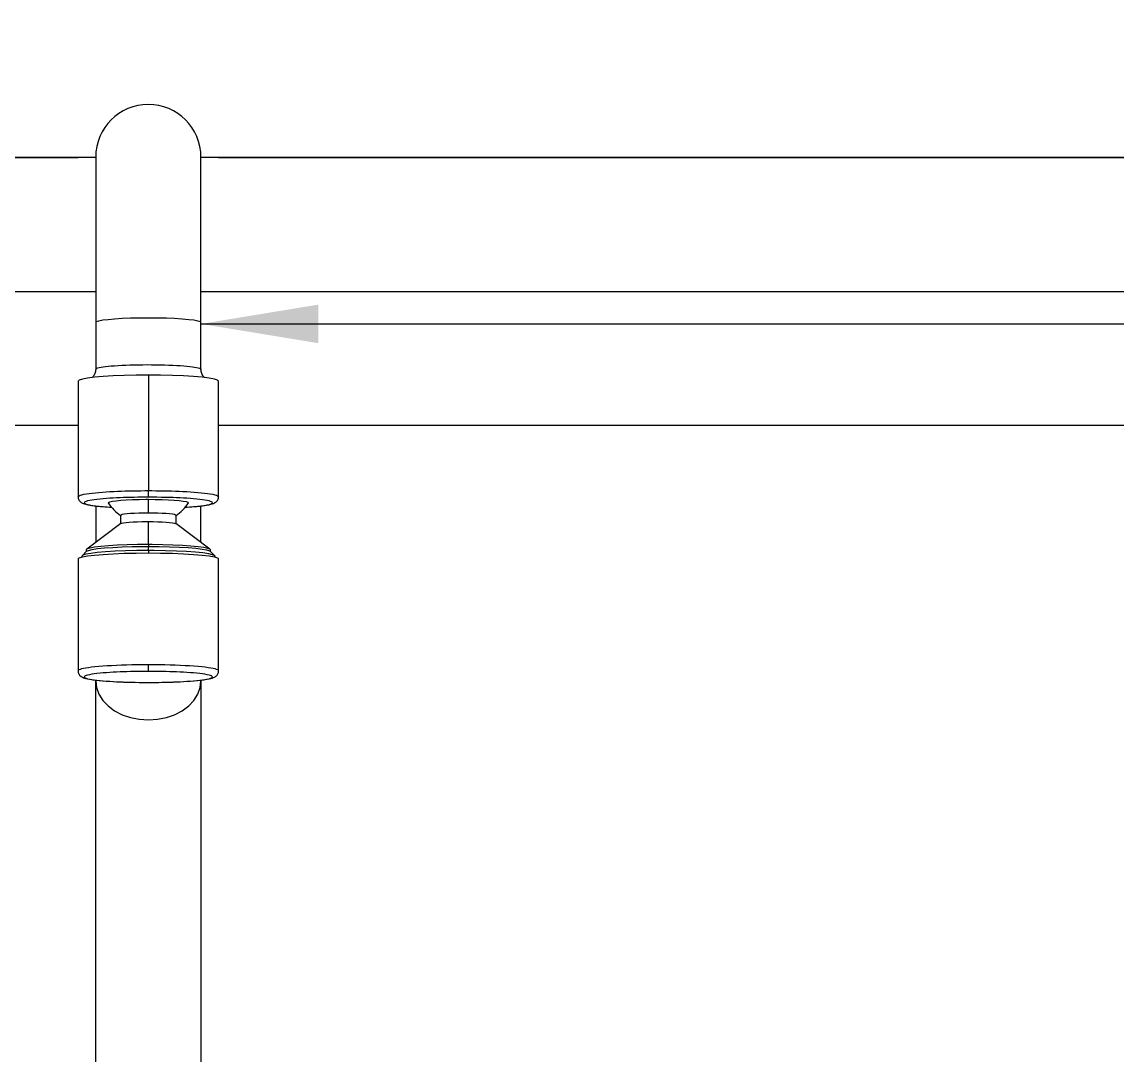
# Model space of a CAD drawing. Extents: x -36 to 357, y 137 to 237.
# Drawn here: x 13.3415 to 13.505, y 177.8927 to 178.047 of the extents above; entities that cross this region are included whole.
import ezdxf

# ---------------------------------------------------------------- set-up
doc = ezdxf.new("R2010")
doc.units = 0
doc.header["$LTSCALE"] = 0.01
doc.layers.get('0').update_dxf_attribs({"linetype": 'CONTINUOUS'})
for name, color, linetype in [('01', 1, 'CONTINUOUS'), ('ARQ-ESQ-VISTA1', 2, 'CONTINUOUS'), ('ARQ-SMB-1_025', 1, 'CONTINUOUS')]:
    doc.layers.add(name, color=color, linetype=linetype)
doc.styles.add('FNDE Texto Cota 0025', font='verdana.ttf', dxfattribs={"height": 0.04})
doc.dimstyles.new('FNDE 1-0025', dxfattribs={"dimscale": 5, "dimtxt": 0.04, "dimasz": 0.0035, "dimexe": 0.15, "dimexo": 0.15, "dimgap": 0.0025, "dimtad": 1, "dimzin": 1, "dimdsep": 46, "dimtxsty": 'FNDE Texto Cota 0025', "dimblk": 'tic', "dimcen": 0.015, "dimdle": 0.15, "dimse1": 1, "dimse2": 1, "dimclrd": 251, "dimclre": 251, "dimclrt": 256, "dimaunit": 1, "dimadec": 3, "dimazin": 0, "dimtfac": 1, "dimtix": 1, "dimtmove": 2, "dimatfit": 3, "dimfxl": 0.15, "dimtvp": 1, "dimtolj": 1, "dimtzin": 0, "dimarcsym": 0})

# ---------------------------------------------------------------- blocks, each defined once
blk = doc.blocks.new('A$C093F1C31')
at = {"layer": '01', "ltscale": 10}
for p, q in [((0.008224389879615046, 0.3994484823730176), (0.008224389879615046, 0.358324659539214)), ((0.03442938987973321, 0.358324659539214), (0.03442938987973321, 0.3994484823730176)), ((0.008224389879615046, 0.358324659539214), (0.008224389879615046, 0.3466353840762757)), ((0.03442938987973321, 0.3466353840762757), (0.03442938987973321, 0.358324659539214)), ((0.003845881281449692, 0.3436465342078812), (0.003845888591968105, 0.314889662100633)), ((0.02132673380219785, 0.3451522871613619), (0.02132673380219785, 0.3163954153834965)), ((0.0388075790124276, 0.314889662100633), (0.038807586324765, 0.3436465342078812)), ((0.02132673380219785, 0.3147596503863639), (0.02132673380219785, 0.3163954176573611)), ((0.02132673380219785, 0.3108168520698626), (0.02132673380219785, 0.3142446195783606)), ((0.008224389879615046, 0.3125913915230605), (0.008224389879615046, 0.3034777349696789)), ((0.03442938987973321, 0.3034774998160721), (0.03442938987973321, 0.3125914308598787)), ((0.01447020744126348, 0.308182884460745), (0.00598856507713208, 0.3017934254577028)), ((0.01442436722754792, 0.3102223010538907), (0.01442437085825077, 0.3081483544773391)), ((0.02132673380219785, 0.302970422170862), (0.02132673380219785, 0.3087090299958639)), ((0.03666490252908261, 0.3017934254577028), (0.02818326016495121, 0.308182884460745)), ((0.02822909674796392, 0.3081483544773391), (0.02822910037866677, 0.3102223010538907)), ((0.02132673380219785, 0.302970422170862), (0.02132673380219785, 0.3025187283108615)), ((0.004752608600028907, 0.3000595208097714), (0.004752610935611301, 0.299856697976562)), ((0.005945591670752037, 0.3013054320036659), (0.004816560176550411, 0.3001848154927558)), ((0.005886027842279873, 0.3016404055874453), (0.005886015205760486, 0.3012462995781533)), ((0.02132673380219785, 0.3014871721398613), (0.02132673380219785, 0.3025187283108615)), ((0.02132673380219785, 0.3014871721398613), (0.02132673380219785, 0.3008877471828626)), ((0.03783690742784529, 0.3001848154927558), (0.03670787593546265, 0.3013054320036659)), ((0.0367674524004542, 0.3012462995781533), (0.03676743976393482, 0.3016404055874453)), ((0.03790085667060339, 0.299856697976562), (0.03790085900436679, 0.3000595208097714)), ((0.003845879553409759, 0.2993819941143627), (0.003845879553409759, 0.2715284705590726)), ((0.03880758805280493, 0.2715284705590726), (0.03880758805280493, 0.2993819941143627)), ((0.02132673380219785, 0.2713984553103614), (0.02132673380219785, 0.2730342225813622)), ((0.008224389879615046, 0.2692302008315366), (0.008224389879615046, 0.2690541740067758)), ((0.008224389879615046, 0.1555973834427782), (0.008224389879615046, 0.2690541740067474)), ((0.03442938987973321, 0.2690541740067758), (0.03442938987973321, 0.2692302401683584)), ((0.03442938987973321, 0.2690541740067474), (0.03442938987973321, 0.1555973834427782))]:
    blk.add_line(p, q, dxfattribs=at)
for points in [[(0.008224389879615046, 0.358324659539214, 0), (0.008423446293818415, 0.3585206412307969, 0), (0.009014567309350241, 0.3587106681178973, 0), (0.009979792013837141, 0.3588889663297508, 0), (0.01128979254099249, 0.359050118365456, 0), (0.01290476519170625, 0.3591892277019895, 0), (0.0147756398346246, 0.3593020675725853, 0), (0.0168455708953843, 0.3593852093948975, 0), (0.01905166456344887, 0.3594361269467505, 0), (0.02132688980236708, 0.3594532731241067, 0), (0.02360211504310428, 0.359436126949042, 0), (0.02580820872026379, 0.359385209399413, 0), (0.02787813979011844, 0.3593020675791898, 0), (0.0297490144494077, 0.3591892277104805, 0), (0.03136398711831134, 0.3590501183755741, 0), (0.03267398766911356, 0.3588889663411905, 0), (0.03363921239724732, 0.3587106681303105, 0), (0.034230333438245, 0.3585206412438069, 0), (0.03442938987973321, 0.358324659552423, 0)], [(0.00822438986506313, 0.3466351088822215, 0), (0.00822385693572869, 0.3465799763304105, 0), (0.008206710772356018, 0.3463167546195791, 0), (0.008166514979166095, 0.3460609888178432, 0), (0.008105152171992813, 0.3458155637806293, 0), (0.00802502925398585, 0.3455832342797152, 0), (0.007929175068056793, 0.3453666918991303, 0), (0.007821324248652672, 0.3451684863408815, 0), (0.007705851898208493, 0.3449907549077835, 0), (0.007587416044771089, 0.3448347870288586, 0), (0.007470312910299981, 0.3447006204788892, 0), (0.007357825916187721, 0.344586967669116, 0), (0.007309104046726134, 0.3445417728607261, 0)], [(0.008224389881434035, 0.3466354063748653, 0), (0.008230358344007982, 0.3466694456778896, 0), (0.0083125188248232, 0.346766064629449, 0), (0.008482699015075923, 0.3468583825944407, 0), (0.008743083397348528, 0.3469497947965898, 0), (0.009099516486458015, 0.3470409328185831, 0), (0.009548329746394302, 0.34712976269034, 0), (0.0100636732440762, 0.3472120244165566, 0), (0.01066065537634131, 0.3472908595443549, 0), (0.01134721822563733, 0.3473666974149765, 0), (0.01211208397580776, 0.3474377233127299, 0), (0.01291448970914644, 0.34750065441456, 0), (0.01378076438595599, 0.3475580244053695, 0), (0.01472005223877204, 0.3476100119799987, 0), (0.01571473766671261, 0.3476552262725612, 0), (0.01671374047873542, 0.3476917317456554, 0), (0.01775164180071442, 0.3477211685682065, 0), (0.01883775707756286, 0.3477434446421697, 0), (0.01995011894905474, 0.3477577497610405, 0), (0.02103308884761645, 0.3477637138902274, 0), (0.02212560131556529, 0.3477618987660804, 0), (0.02323609276027128, 0.3477519518810155, 0), (0.02434072070900584, 0.3477337350325556, 0), (0.02538556105537282, 0.3477084854075159, 0), (0.0264095121747232, 0.3476756229781479, 0), (0.02741918030005763, 0.347634574569895, 0), (0.02839153590502974, 0.347585889565579, 0), (0.02928044887630676, 0.3475322728899926, 0), (0.03012039592431393, 0.3474720681450307, 0), (0.03091540830791928, 0.3474045461102335, 0), (0.0316458658544434, 0.3473308818149903, 0), (0.03227863325446378, 0.3472549429623086, 0), (0.03283987857503234, 0.3471741835300435, 0), (0.03333060360091622, 0.3470878004659212, 0), (0.03373680953700386, 0.3469974619702398, 0), (0.03404209164364147, 0.3469077624700461, 0), (0.03426135908375727, 0.3468155533638537, 0), (0.03439247122878442, 0.346720048305599, 0), (0.03442938987609523, 0.3466353610711543, 0)], [(0.03534416087677528, 0.3445422385428429, 0), (0.03525185575017531, 0.3446299098126744, 0), (0.0351300944112154, 0.3447595798071674, 0), (0.03500502969654917, 0.3449126899732065, 0), (0.03488006922816567, 0.3450915963082366, 0), (0.03476037256223208, 0.3452966772616328, 0), (0.03465221298029064, 0.3455255090602591, 0), (0.03456161182475626, 0.3457731201865073, 0), (0.03449304489913629, 0.3460333067371799, 0), (0.03444897696863336, 0.3463000593749825, 0), (0.03443017125209735, 0.3465682954142295, 0), (0.03442938987973321, 0.3466354171924486, 0)], [(0.02132673380219785, 0.3451522871613619, 0), (0.01829121562877845, 0.3451294113912695, 0), (0.01534793013888702, 0.3450614791496811, 0), (0.0125863075718371, 0.344950554523372, 0), (0.0100902584308642, 0.3448000079009539, 0), (0.007935623903904343, 0.3446144135653384, 0), (0.006187871473230189, 0.3443994107064512, 0), (0.004900105710476055, 0.3441615320773153, 0), (0.004111454725716612, 0.3439080054996495, 0), (0.003845881281449692, 0.3436465342501727, 0)], [(0.038807586324765, 0.3436465342079025, 0), (0.03854201296417159, 0.3439080054580188, 0), (0.03775336206308566, 0.3441615320375888, 0), (0.03646559637854807, 0.3443994106698405, 0), (0.03471784401699551, 0.3446144135329554, 0), (0.0325632095518813, 0.3448000078737827, 0), (0.03006716046002111, 0.3449505545022369, 0), (0.02730553792753199, 0.3450614791352251, 0), (0.02436225245946844, 0.3451294113839296, 0), (0.02132673429332499, 0.3451522871613619, 0)], [(0.003845888591968105, 0.314889662100633, 0), (0.003906480777004617, 0.3150149240231173, 0), (0.004087003699169145, 0.3151388900994796, 0), (0.004383760751807131, 0.3152603088518333, 0), (0.00479079914293834, 0.3153780142284077, 0), (0.005300201837599161, 0.3154909608858247, 0), (0.005902458617129014, 0.3155982514474047, 0), (0.006586885121578234, 0.3156991545656211, 0), (0.007342057635469246, 0.3157931135085619, 0), (0.008156233985573635, 0.3158797458321381, 0), (0.00901773628720548, 0.3159588353583125, 0), (0.009915278176777065, 0.316030318101852, 0), (0.01083822667533241, 0.3160942639667113, 0), (0.01177679554712086, 0.3161508559991155, 0), (0.01272217268888198, 0.3162003687913462, 0), (0.01366658814913535, 0.3162431473392822, 0), (0.01460333179966256, 0.3162795873255746, 0), (0.01552673082551337, 0.3163101174742877, 0), (0.01643209714347904, 0.3163351843332336, 0), (0.01748947509804566, 0.3163586887592338, 0), (0.01851051636003831, 0.3163757456721541, 0), (0.0194917279513902, 0.3163870953514305, 0), (0.0204308691991173, 0.3163934357753355, 0), (0.02132673380219785, 0.3163954144248606, 0)], [(0.02132673380219785, 0.3163954144248606, 0), (0.0222225984052784, 0.3163934357753355, 0), (0.02316173965482449, 0.3163870953514305, 0), (0.02414295124617638, 0.3163757456721541, 0), (0.02516399250816903, 0.3163586887592338, 0), (0.02622137046273565, 0.3163351843332336, 0), (0.02712673677888233, 0.3163101174742877, 0), (0.02805013580655213, 0.3162795873255746, 0), (0.02898687945707934, 0.3162431473392822, 0), (0.02993129491733271, 0.3162003687913462, 0), (0.03087667205909383, 0.3161508559991155, 0), (0.03181524092906329, 0.3160942639667113, 0), (0.03273818942761864, 0.316030318101852, 0), (0.03363573131719022, 0.3159588353583125, 0), (0.03449723361882207, 0.3158797458321381, 0), (0.03531140997074544, 0.3157931135085619, 0), (0.03606658248463646, 0.3156991545656211, 0), (0.03675100898908568, 0.3155982514474047, 0), (0.03735326576861553, 0.3154909608858247, 0), (0.03786266846145736, 0.3153780142284077, 0), (0.03826970685258857, 0.3152603088518333, 0), (0.03856646390704555, 0.3151388900994796, 0), (0.03874698682921007, 0.3150149240231173, 0), (0.0388075790124276, 0.3148896621341137, 0)], [(0.003845873323371052, 0.3148896640346344, 0), (0.003859039359667804, 0.3146859556870893, 0), (0.003897152992067277, 0.3144895666244345, 0), (0.003957269474994973, 0.3143045571702174, 0), (0.004035567515529692, 0.3141340279329299, 0), (0.004127753805732937, 0.313979965255335, 0), (0.004229460058922996, 0.3138432539390905, 0), (0.004615806843503378, 0.3134870302254598, 0), (0.004943931151501602, 0.313294566495621, 0), (0.005194656218009186, 0.3131879624442817, 0), (0.005473056957271183, 0.3130922493584762, 0), (0.005791174680780387, 0.3130018510061703, 0), (0.00628368102843524, 0.3128879937287365, 0), (0.006861707217467483, 0.3127804686460394, 0), (0.007531594761530869, 0.3126786960101668, 0), (0.008286264670459786, 0.3125835942006567, 0), (0.00909501249952882, 0.3124970626868837, 0), (0.009944014036591398, 0.3124191705634374, 0), (0.009992913459427655, 0.3124150266012009, 0)], [(0.02132673380219785, 0.3147596305938585, 0), (0.02047653181580245, 0.3147576807999357, 0), (0.01962933793402044, 0.3147518383093946, 0), (0.01873077521304367, 0.3147413377358532, 0), (0.01778723730785714, 0.3147254229570713, 0), (0.01685523238666065, 0.3147046073186814, 0), (0.01599494347465225, 0.3146807067922737, 0), (0.01515279874547559, 0.3146526799554792, 0), (0.01432879820094968, 0.314620526808298, 0), (0.01343438804906327, 0.3145799150218274, 0), (0.01257310366781894, 0.3145345774917203, 0), (0.01174494505539769, 0.3144845142179697, 0), (0.01087527017261891, 0.3144241471158828, 0), (0.01005855758558027, 0.3143588226795977, 0), (0.009294807292462792, 0.3142885409091178, 0), (0.008546754213966778, 0.314208909571235, 0), (0.007857579619667376, 0.3141230859431055, 0), (0.007235867997223977, 0.3140313813635665, 0), (0.006683696303298348, 0.3139329771043791, 0), (0.006218976859599934, 0.3138298559666666, 0), (0.005848459672051831, 0.3137226534847386, 0), (0.005577025731327012, 0.3136115693198036, 0), (0.005412343232819694, 0.31349841470076, 0), (0.005357085890864255, 0.3133840487144148, 0), (0.005412297399743693, 0.3132697457720077, 0), (0.005576890354859643, 0.3131565896934383, 0), (0.005848459672051831, 0.3130454439440911, 0), (0.006218758069735486, 0.3129383002382156, 0), (0.00668340355696273, 0.3128351751473488, 0), (0.007235867997223977, 0.3127367160652668, 0), (0.007857224736653734, 0.312645061478257, 0), (0.008546333576305187, 0.3125592345141683, 0), (0.009294807292462792, 0.3124795565197118, 0), (0.01005804345550132, 0.3124093158216148, 0), (0.01087475604435895, 0.3123439913853332, 0), (0.01174494505539769, 0.3122835832108564, 0), (0.01217084143718239, 0.3122569944779983, 0)], [(0.01135319266177248, 0.313333695558498, 0), (0.01140319839578297, 0.3134836406164681, 0), (0.01175472573049774, 0.313630559707331, 0), (0.01239709368383046, 0.3137699887688825, 0), (0.01331078423208965, 0.3138976913196814, 0), (0.01446803534963692, 0.3140097871823642, 0), (0.01583368454703304, 0.3141028703808963, 0), (0.017366237265378, 0.3141741126294129, 0), (0.01901912766697933, 0.3142213492682586, 0), (0.02074213351079379, 0.3142431450360768, 0), (0.02132673380219785, 0.3142446195783606, 0)], [(0.03048255552130286, 0.3122569931747563, 0), (0.030908522550817, 0.3122835832108564, 0), (0.03177819743177679, 0.3123439503129433, 0), (0.03259491002063442, 0.3124092747492284, 0), (0.03335866031193291, 0.3124795565197118, 0), (0.03410671339224791, 0.3125591878575662, 0), (0.03479588798472832, 0.3126450114856709, 0), (0.03541759960899071, 0.3127367160652668, 0), (0.03596977130291634, 0.3128351203244044, 0), (0.03643449074661476, 0.312938241462156, 0), (0.03680500793234387, 0.3130454439440911, 0), (0.03707644187488768, 0.3131565281090261, 0), (0.037241124373395, 0.3132696827280554, 0), (0.03729638171535044, 0.3133840487144148, 0), (0.037241170206471, 0.3134983516568077, 0), (0.03707657725135505, 0.3136115077353736, 0), (0.03680500793234387, 0.3137226534847386, 0), (0.0364347095364792, 0.3138297971906141, 0), (0.03597006404925196, 0.3139329222814808, 0), (0.03541759960899071, 0.3140313813635665, 0), (0.03479624286956096, 0.3141230359505727, 0), (0.0341071340299095, 0.3142088629147679, 0), (0.03335866031193291, 0.3142885409091178, 0), (0.03259542414707539, 0.3143587816073321, 0), (0.03177871156003675, 0.3144241060436173, 0), (0.030908522550817, 0.3144845142179697, 0), (0.03008094927463389, 0.3145345467869518, 0), (0.02921966489338956, 0.3145798843170624, 0), (0.02832466940526501, 0.314620526808298, 0), (0.0275013023892825, 0.3146526588260876, 0), (0.02665915766010585, 0.3146806856628821, 0), (0.02579823521773505, 0.3147046073186814, 0), (0.02463217890544911, 0.314729847418608, 0), (0.02344659856862563, 0.314747457302893, 0), (0.02238940027018543, 0.3147565851160579, 0), (0.02132673380219785, 0.3147596305938585, 0)], [(0.02132673380219785, 0.3142446195783606, 0), (0.02306159363979532, 0.3142315456145504, 0), (0.02474374063785945, 0.3141927209688937, 0), (0.0263220636134065, 0.3141293253085884, 0), (0.02774860602221452, 0.3140432848786823, 0), (0.02898002309302683, 0.3139372139740786, 0), (0.02997889884500182, 0.3138143355055192, 0), (0.03071488294153824, 0.3136783830730607, 0), (0.03116561287970399, 0.313533487522534, 0), (0.03131739345735696, 0.3133840514318962, 0), (0.03130027494444221, 0.313333695558498, 0)], [(0.03266011666528357, 0.312414989682825, 0), (0.03270945356962329, 0.3124191705634374, 0), (0.03355845510668587, 0.3124970626868837, 0), (0.0343672029357549, 0.3125835942006567, 0), (0.03512187284286483, 0.3126786960101668, 0), (0.03579176038874721, 0.3127804686460394, 0), (0.03636978657777945, 0.3128879937287365, 0), (0.0368622929254343, 0.3130018510061703, 0), (0.03721323404352006, 0.3131026018325471, 0), (0.03751567707149661, 0.3132100698093119, 0), (0.03780778134932916, 0.3133448964323051, 0), (0.03794691168695863, 0.3134263875644265, 0), (0.03810050031097489, 0.3135330675553654, 0), (0.03826248315090197, 0.313670353987817, 0), (0.03842400754729169, 0.3138432539390905, 0), (0.03852571380048175, 0.313979965255335, 0), (0.038617900090685, 0.3141340279329299, 0), (0.03869619813121972, 0.3143045571702174, 0), (0.03875631461414741, 0.3144895666244345, 0), (0.03879442824654689, 0.3146859556870893, 0), (0.03880759428102465, 0.3148896640346344, 0)], [(0.02132673380219785, 0.3108168520698626, 0), (0.02012815043053706, 0.3108078195040491, 0), (0.01896598540588457, 0.3107809962565398, 0), (0.01787555052760581, 0.3107371973381419, 0), (0.01688997810379078, 0.3106777535568135, 0), (0.01603921425885346, 0.3106044710817528, 0), (0.01534910901682451, 0.3105195765638697, 0), (0.01484063087627874, 0.3104256494801092, 0), (0.01452922969292558, 0.3103255437573651, 0), (0.01442436722754792, 0.3102223010573404, 0)], [(0.02822910037866677, 0.3102223010538907, 0), (0.02812423792056506, 0.3103255437539687, 0), (0.02781283674266888, 0.3104256494768691, 0), (0.02730435860939906, 0.3105195765608819, 0), (0.02661425337464607, 0.3106044710791096, 0), (0.02576348953152774, 0.3106777535545966, 0), (0.02477791711316968, 0.3107371973364188, 0), (0.02368748223670991, 0.3107809962553603, 0), (0.0225253172156954, 0.3108078195034487, 0), (0.02132673384403461, 0.3108168520698626, 0)], [(0.01447017522332317, 0.30818286049427, 0), (0.01471219463564921, 0.3082843791535126, 0), (0.0151551934723102, 0.3083807354914931, 0), (0.01578571143909357, 0.3084690017696623, 0), (0.01658459056307038, 0.3085464960618438, 0), (0.01752755730922217, 0.3086108637432012, 0), (0.01858596011152258, 0.3086601490343206, 0), (0.01972763993398985, 0.3086928544265852, 0), (0.02091790741360455, 0.3087079861832045, 0), (0.02132673380219785, 0.3087090299958639, 0)], [(0.02132673380219785, 0.3087090299958639, 0), (0.02252531654630729, 0.3086999974348004, 0), (0.02368748095796036, 0.3086731742014024, 0), (0.02477791526325746, 0.3086293753060474, 0), (0.02576348716684151, 0.3085699315559829, 0), (0.02661425056612643, 0.3084966491194692, 0), (0.02730435544617649, 0.3084117546462473, 0), (0.02781283331569284, 0.3083178276118943, 0), (0.02812423433897493, 0.3082177219418085, 0), (0.02818329238289152, 0.30818286049427, 0)], [(0.02132673380219785, 0.302970422170862, 0), (0.01864548336197913, 0.3029502161746649, 0), (0.01604570135532413, 0.3028902121350292, 0), (0.0136063808495237, 0.3027922332443325, 0), (0.01140163935815508, 0.3026592565415598, 0), (0.009498466835793806, 0.3024953224565046, 0), (0.00795469021795725, 0.3023054120433564, 0), (0.006817216375566204, 0.3020952956338689, 0), (0.006120606874901569, 0.3018713575087801, 0), (0.005988571974739898, 0.301793430587459, 0)], [(0.0366648956296558, 0.301793430587459, 0), (0.03612337677077448, 0.3020205275201491, 0), (0.03513226940413006, 0.3022360745285155, 0), (0.03372168782880181, 0.3024335223258348, 0), (0.03193449184982455, 0.3026068715607408, 0), (0.02982498451274296, 0.3027508551044846, 0), (0.02745726212924637, 0.3028610980899913, 0), (0.0249032667488791, 0.3029342508399466, 0), (0.02224060022308549, 0.3029680906450842, 0), (0.02132673380219785, 0.302970422170862, 0)], [(0.003845879553409759, 0.2993819941143627, 0), (0.004111453006771626, 0.2996434653897566, 0), (0.004900104051557719, 0.2998969919928243, 0), (0.006187869925270206, 0.3001348706460689, 0), (0.007935622514196439, 0.3003498735270433, 0), (0.01009025724124513, 0.3005354678820495, 0), (0.01258630661868665, 0.3006860145205721, 0), (0.01534792945312802, 0.3007969391592127, 0), (0.01829121522860078, 0.300864871408983, 0), (0.02132673370033444, 0.3008877471828626, 0)], [(0.004752608600028907, 0.3000595208106773, 0), (0.0048165604530368, 0.3001848157613125, 0)], [(0.02132673380219785, 0.3014871721398613, 0), (0.0184486671751074, 0.3014654829300731, 0), (0.01565804914571345, 0.3014010743163666, 0), (0.01303967123021721, 0.3012959033218614, 0), (0.01067309151585505, 0.3011531655139876, 0), (0.008630217327663559, 0.3009771979087681, 0), (0.006973120363909402, 0.3007733471928091, 0), (0.005752150680564228, 0.3005478072669163, 0), (0.00500440682117187, 0.3003074310475569, 0), (0.0048165604530368, 0.3001848157613125, 0)], [(0.005988571974739898, 0.301793430587459, 0), (0.005886027842279873, 0.3016404055851076, 0)], [(0.005945531414909055, 0.3013053730772377, 0), (0.006414399478671839, 0.3015336662190862, 0), (0.007336371270866948, 0.3017514779436077, 0), (0.008683433146870811, 0.3019521901518232, 0), (0.01041465531125141, 0.3021297043048961, 0), (0.01247743545718549, 0.3022786267251512, 0), (0.01480909705242084, 0.3023944324802414, 0), (0.01733879374296521, 0.3024736028709221, 0), (0.01998966197243135, 0.3025137323449556, 0), (0.02132673380219785, 0.3025187283108615, 0)], [(0.02132673380219785, 0.3025187283108615, 0), (0.0240079867598979, 0.3024985222957142, 0), (0.02660777120399871, 0.3024385181998142, 0), (0.0290470939980878, 0.3023405392172336, 0), (0.03125183755764738, 0.3022075623897571, 0), (0.03315501186443726, 0.3020436281509724, 0), (0.03469878993018938, 0.3018537175597302, 0), (0.0358362648403272, 0.3016436009532057, 0), (0.03653287499582802, 0.3014196626181125, 0), (0.03670793618948665, 0.3013053730772377, 0)], [(0.03783690715317789, 0.3001848157613125, 0), (0.037333495411076, 0.3004298645094465, 0), (0.03634372631859151, 0.3006636605950916, 0), (0.03489767351129558, 0.3008791002425397, 0), (0.03303927457272948, 0.3010696374271831, 0), (0.03082499601259769, 0.3012294827731097, 0), (0.02832211756140168, 0.3013537794604133, 0), (0.02560668791738863, 0.3014387507971747, 0), (0.02276121403519937, 0.3014818149723482, 0), (0.02132673380219785, 0.3014871721398613, 0)], [(0.02132673380219785, 0.3008877471828626, 0), (0.02436225227575051, 0.3008648714105107, 0), (0.02730553805849922, 0.3007969391622254, 0), (0.03006716089657857, 0.3006860145249775, 0), (0.03256321028675302, 0.3005354678877126, 0), (0.03471784502471564, 0.3003498735337899, 0), (0.03646559762819379, 0.3001348706537001, 0), (0.03775336351827718, 0.2998969920011021, 0), (0.03854201458125317, 0.2996434653984359, 0), (0.03880758805280493, 0.2993819941231735, 0)], [(0.0366648956296558, 0.301793430587459, 0), (0.03676743976393482, 0.3016404055851076, 0)], [(0.03783690715317789, 0.3001848157613125, 0), (0.03790085900436679, 0.3000595208106773, 0)], [(0.02132673380219785, 0.2730342236278993, 0), (0.01995520178570587, 0.2730295818936916, 0), (0.01859212571980606, 0.2730156853089412, 0), (0.01724590942103532, 0.2729926195507062, 0), (0.01592485276341904, 0.2729605268270632, 0), (0.01463710049756628, 0.2729196050003218, 0), (0.01339059204656223, 0.2728701063671508, 0), (0.01219301254786842, 0.2728123361030867, 0), (0.01105174547774368, 0.2727466503810163, 0), (0.009973827127396362, 0.272673454175262, 0), (0.008965903221906046, 0.2725931987647634, 0), (0.008034187947487226, 0.2725063789508226, 0), (0.007184425638115499, 0.2724135300064603, 0), (0.006421855361622875, 0.2723152243762925, 0), (0.005751178618083941, 0.2722120681472227, 0), (0.005176530350581743, 0.2721046973117041, 0), (0.00470145345752826, 0.2719937738466349, 0), (0.004328876948420657, 0.2718799816320754, 0), (0.004061097877638531, 0.2717640222348585, 0), (0.003899767192706349, 0.2716466105832325, 0), (0.003845879553409759, 0.2715284705709742, 0)], [(0.03880758805280493, 0.2715284705709742, 0), (0.03875370041168935, 0.2716466105832325, 0), (0.03859236972857616, 0.2717640222348585, 0), (0.03832459065779403, 0.2718799816320718, 0), (0.03795201414686744, 0.2719937738466349, 0), (0.03747693725381396, 0.2721046973117041, 0), (0.03690228898813075, 0.2722120681472227, 0), (0.03623161224277283, 0.2723152243762925, 0), (0.0354690419662802, 0.2724135300064603, 0), (0.03461927965872746, 0.2725063789508226, 0), (0.03368756438248965, 0.2725931987647634, 0), (0.03267964047699934, 0.272673454175262, 0), (0.03160172212847101, 0.2727466503810163, 0), (0.03046045505834627, 0.2728123361030867, 0), (0.02926287555965246, 0.2728701063671508, 0), (0.02801636710864841, 0.2729196050003218, 0), (0.02672861484279565, 0.2729605268270632, 0), (0.02540755818336038, 0.2729926195507062, 0), (0.02406134188458964, 0.2730156853089412, 0), (0.02269826582050882, 0.2730295818936916, 0), (0.02132673380219785, 0.2730342236278993, 0)], [(0.003845891702439985, 0.2715284705417709, 0), (0.003859057733279769, 0.2713247622438359, 0), (0.003897171349308337, 0.2711283732278957, 0), (0.003957287808589172, 0.2709433638163006, 0), (0.004035585816382081, 0.2707728346168174, 0), (0.004127772070205538, 0.2706187719720141, 0), (0.00422947828337783, 0.2704820606838041, 0), (0.004615824915163103, 0.2701258370415971, 0), (0.004943949081280152, 0.2699333733588887, 0), (0.005194673964069807, 0.2698267693683967, 0), (0.005473074446854298, 0.2697310563564805, 0), (0.005791191857497324, 0.269640658080128, 0), (0.006283697695835144, 0.2695268009062026, 0), (0.006861723260954022, 0.2694192759281471, 0), (0.007531610061050742, 0.2693175033963122, 0), (0.008286279131425545, 0.2692224016862852, 0), (0.009095026065551792, 0.2691358702632662, 0), (0.009944026665834826, 0.2690579782217846, 0), (0.009994441294111311, 0.2690537064051739, 0)], [(0.02132673380219785, 0.2713984553107984, 0), (0.02047635339295084, 0.2713965034502905, 0), (0.01962922028906178, 0.2713906616560777, 0), (0.01873077820346225, 0.2713801624738323, 0), (0.01778724138421239, 0.2713642477133611, 0), (0.01685523753440066, 0.2713434320989236, 0), (0.01599494961374148, 0.2713195316001062, 0), (0.01515280585408618, 0.2712915047955562, 0), (0.01432880625543476, 0.2712593516852699, 0), (0.01343439713127736, 0.2712187399454677, 0), (0.01257311374138226, 0.2711734024675181, 0), (0.01174495608211146, 0.2711233392514245, 0), (0.01087528220159584, 0.2710629722187541, 0), (0.01005857055497472, 0.270997647857623, 0), (0.00929482114224811, 0.2709273661680314, 0), (0.008546768922315096, 0.2708477349218086, 0), (0.007857595121095073, 0.2707619113924196, 0), (0.007235884215333499, 0.2706702069183358, 0), (0.006683713154416182, 0.2705718027724018, 0), (0.006218994249138632, 0.270468681753318, 0), (0.005848477487234049, 0.270361479394694, 0), (0.005577043859375408, 0.2702503953575928, 0), (0.005412361550042988, 0.2701372408687526, 0), (0.005357104269933188, 0.2700228750139253, 0), (0.005412315716966987, 0.2699085722030645, 0), (0.005576908482908038, 0.2697954162547056, 0), (0.005848477487234049, 0.2696842706331601, 0), (0.006218775457455195, 0.2695771270506313, 0), (0.006683420409899554, 0.2694740020783648, 0), (0.007235884215333499, 0.2693755431095184, 0), (0.007857240238081431, 0.2692838886280029, 0), (0.008546348286472494, 0.2691980617625767, 0), (0.00929482114224811, 0.2691183838598192, 0), (0.01005805642671476, 0.2690481432424008, 0), (0.01087476807515486, 0.2689828188812733, 0), (0.01174495608211146, 0.2689224107764296, 0), (0.0125725284069631, 0.2688723782649873, 0), (0.01343381179685821, 0.2688270407870412, 0), (0.01432880625543476, 0.2687863983425807, 0), (0.01515217232372379, 0.2687542663617606, 0), (0.01599431608337909, 0.2687262395572105, 0), (0.01685523753440066, 0.2687023179289305, 0), (0.01802129250427242, 0.2686770778580438, 0), (0.01920687147685385, 0.26865946799402, 0), (0.02026388168633275, 0.2686503423479394, 0), (0.02132673380219785, 0.2686472947170557, 0)], [(0.02132673380219785, 0.2686472947170557, 0), (0.02217711421326385, 0.2686492465775636, 0), (0.0230242473189719, 0.2686550883717729, 0), (0.02392268940639042, 0.2686655875540715, 0), (0.02486622622564028, 0.2686815023145712, 0), (0.02579823007181403, 0.2687023179289305, 0), (0.0266585179942922, 0.268726218427858, 0), (0.0275006617539475, 0.2687542452324116, 0), (0.02832466135077993, 0.2687863983425807, 0), (0.02921907047493733, 0.2688270100824113, 0), (0.03008035386483243, 0.2688723475603645, 0), (0.03090851152228424, 0.2689224107764296, 0), (0.03177818540461885, 0.2689827778090894, 0), (0.03259489705123997, 0.2690481021702205, 0), (0.03335864646396658, 0.2691183838598192, 0), (0.03410669868208061, 0.2691980151059497, 0), (0.03479587248330063, 0.2692838386354026, 0), (0.03541758339088119, 0.2693755431095184, 0), (0.03596975444997952, 0.2694739472554488, 0), (0.03643447335707606, 0.2695770682745149, 0), (0.03680499011898064, 0.2696842706331601, 0), (0.03707642374683928, 0.2697953546702578, 0), (0.0372411060561717, 0.2699085091591158, 0), (0.0372963633362815, 0.2700228750139253, 0), (0.0372411518892477, 0.270137177824779, 0), (0.03707655912330665, 0.2702503337731557, 0), (0.03680499011898064, 0.270361479394694, 0), (0.0364346921487595, 0.2704686229772832, 0), (0.03597004719631514, 0.2705717479494965, 0), (0.03541758339088119, 0.2706702069183358, 0), (0.03479622736813326, 0.2707618613997909, 0), (0.0341071193197422, 0.2708476882652455, 0), (0.03335864646396658, 0.2709273661680314, 0), (0.03259541117949993, 0.2709976067854072, 0), (0.03177869953105983, 0.2710629311465382, 0), (0.03090851152228424, 0.2711233392514245, 0), (0.03008093920107058, 0.2711733717628029, 0), (0.02921965580935648, 0.2712187092407525, 0), (0.02832466135077993, 0.2712593516852699, 0), (0.02750129528430989, 0.2712914836659657, 0), (0.02665915152465459, 0.2713195104705122, 0), (0.02579823007181403, 0.2713434320989236, 0), (0.02463217510558025, 0.2713686721697322, 0), (0.02344659612936084, 0.2713862820338342, 0), (0.02238958592170093, 0.2713954076799148, 0), (0.02132673380219785, 0.2713984553107984, 0)], [(0.03265858784470765, 0.2690536694132533, 0), (0.03270944094037986, 0.2690579782217846, 0), (0.0335584415406629, 0.2691358702632662, 0), (0.03436718847478915, 0.2692224016862852, 0), (0.03512185754516395, 0.2693175033963122, 0), (0.03579174434526067, 0.2694192759281471, 0), (0.03636976991037955, 0.2695268009062026, 0), (0.03686227574689838, 0.269640658080128, 0), (0.03721321652301413, 0.2697414088222345, 0), (0.03751565927632328, 0.2698488767173366, 0), (0.03780776337407588, 0.2699837032814258, 0), (0.03794689365167869, 0.2700651943937906, 0), (0.03810048221384932, 0.2701718743619352, 0), (0.03826246499011177, 0.2703091607669421, 0), (0.03842398932101787, 0.2704820606838041, 0), (0.03852569553600915, 0.2706187719720141, 0), (0.03861788178801362, 0.2707728346168174, 0), (0.03869617979580653, 0.2709433638163006, 0), (0.03875629625690635, 0.2711283732278993, 0), (0.03879440987293492, 0.2713247622438359, 0), (0.03880757590195572, 0.2715284705417709, 0)], [(0.008224389879615046, 0.2690541740067474, 0), (0.008423446293818415, 0.2673632595073414, 0), (0.009014567309350241, 0.2657237225889482, 0), (0.009979792013837141, 0.2641853797508418, 0), (0.01128979254099249, 0.2627949727613732, 0), (0.01290476519170625, 0.2615947484330263, 0), (0.0147756398346246, 0.2606211749743963, 0), (0.0168455708953843, 0.2599038339221629, 0), (0.01905166456344887, 0.2594645213210356, 0), (0.02132688980236708, 0.2593165854620061, 0), (0.02360211504310428, 0.259464521301247, 0), (0.02580820872026379, 0.2599038338831861, 0), (0.02787813979011844, 0.2606211749174179, 0), (0.0297490144494077, 0.2615947483597694, 0), (0.03136398711831134, 0.2627949726740724, 0), (0.03267398766911356, 0.2641853796521474, 0), (0.03363921239724732, 0.2657237224818587, 0), (0.034230333438245, 0.2673632593951112, 0), (0.03442938987973321, 0.2690541738928118, 0)], [(0.009994441294111311, 0.2690537064051739, 0), (0.01082115719509602, 0.2689885765985451, 0), (0.01171541218354832, 0.2689273906646612, 0), (0.01261704563148669, 0.2688740492600843, 0), (0.0135633566933393, 0.2688259344272552, 0), (0.0142720473704685, 0.2687945735394202, 0), (0.01507685808974202, 0.2687633772772564, 0), (0.0159703584467934, 0.2687338551599154, 0), (0.01694228822270816, 0.2687074497760591, 0), (0.01797971134874388, 0.2686854519130861, 0), (0.01906747242173878, 0.2686689251838033, 0), (0.02018890962426667, 0.2686586492317815, 0), (0.02132673380219785, 0.2686550881970824, 0)], [(0.02132673380219785, 0.2686550881970824, 0), (0.02246455798194802, 0.268658649231778, 0), (0.02358599518447591, 0.2686689251838033, 0), (0.02467375625747081, 0.2686854519130861, 0), (0.02571117938168754, 0.2687074497760591, 0), (0.0266831091576023, 0.2687338551599154, 0), (0.02757660951647267, 0.2687633772772564, 0), (0.02838142023574619, 0.2687945735394202, 0), (0.02909011091287539, 0.2688259344272552, 0), (0.030036421974728, 0.2688740492600843, 0), (0.03093805542084738, 0.2689273906646612, 0), (0.03183231041111867, 0.2689885765985451, 0), (0.03265858784470765, 0.2690536694132533, 0)], [(0.02132673380219785, 0.2686472947173613, 0), (0.02132673380219785, 0.2686418922256877, 0)]]:
    blk.add_polyline3d(points, dxfattribs=at)
for centre, radius, start, end in [((0.02132688988058362, 0.3994484823730176), 0.01310249999999999, 0, 180), ((0.01738240653139655, 0.4016794885084245), 0.08957036237736292, 265.2677294143308, 266.6647165010107), ((0.02138249428026029, 0.3200481728673132), 0.01206950195865427, 213.8013897544067, 234.7883163696274), ((0.0212709733259544, 0.3200481728673132), 0.01206950195865566, 305.2116836303725, 326.1986102455934), ((0.0252709730193601, 0.4016807754522915), 0.08957165231161403, 273.3352918507169, 274.7319779275091)]:
    blk.add_arc(centre, radius, start, end, dxfattribs=at)
blk = doc.blocks.new('tic')
at = {"color": 251}
for p, q in [((0, -1.000000000000021), (0, 0.9999999999999784)), ((-1.000000000000003, 0), (0.9999999999999964, 0))]:
    blk.add_line(p, q, dxfattribs=at)
blk.add_line((-0.6000000000000405, -0.600000000000044), (0.6000000000000334, 0.600000000000037))

msp = doc.modelspace()

# ---------------------------------------------------------------- linework, layer by layer
at = {"layer": 'ARQ-ESQ-VISTA1'}
for points in [[(13.36823669392533, 178.0067454321841), (14.26040348234472, 178.0067454321841), (14.26040348234472, 178.9867454321838), (13.06040348234388, 178.9867454321838), (13.06040348234388, 178.0067454321841), (13.35251369392526, 178.0067454321841)], [(13.06040348234388, 178.0067454321841), (13.06040348234388, 177.9867454321837), (13.06040348234388, 178.0067454321841), (13.35251369392526, 178.0067454321748)], [(13.36823669392533, 178.0067454321748), (14.26040348234472, 178.0067454321841), (14.26040348234472, 178.0067454321841), (14.26040348234472, 177.9867454321837), (13.37086361011582, 177.9867454321744)], [(13.34988659044247, 177.9867454321744), (13.06040348234388, 177.9867454321837)]]:
    msp.add_lwpolyline(points, dxfattribs=at)
at = {"layer": 'ARQ-SMB-1_025', "ltscale": 10}
for points in [[(13.37086361282917, 178.0267454321841), (13.68540348234701, 178.0267454321841), (13.68540348234695, 178.9667454321838), (13.08040348234432, 178.9667454321838), (13.08040348234432, 178.0267454321841), (13.34988658772953, 178.0267454321841)], [(13.35251369392526, 178.0267454321841), (13.08040348234432, 178.0267454321841), (13.08040348234432, 178.9667454321838), (14.24040348234349, 178.9667454321838), (14.24040348234355, 178.0267454321841), (13.36823669392533, 178.0267454321841)]]:
    msp.add_lwpolyline(points, dxfattribs=at)

# ---------------------------------------------------------------- block references
at = {"layer": '01', "ltscale": 10, "xscale": 0.6, "yscale": 0.6, "zscale": 0.6}
msp.add_blockref('A$C093F1C31', (13.34757905999749, 177.7871507066565), dxfattribs=at)

# ---------------------------------------------------------------- leaders
at = {"layer": 'ARQ-SMB-1_025', "ltscale": 10}
msp.add_leader([(13.36823669392533, 178.0018978234337, -2), (15.58153246403594, 178.0018978234337, -2)], dimstyle='FNDE 1-0025', override={"dimlfac": 100, "dimclrd": 252, "dimclre": 252}, dxfattribs=at)

doc.saveas('drawing.dxf')
